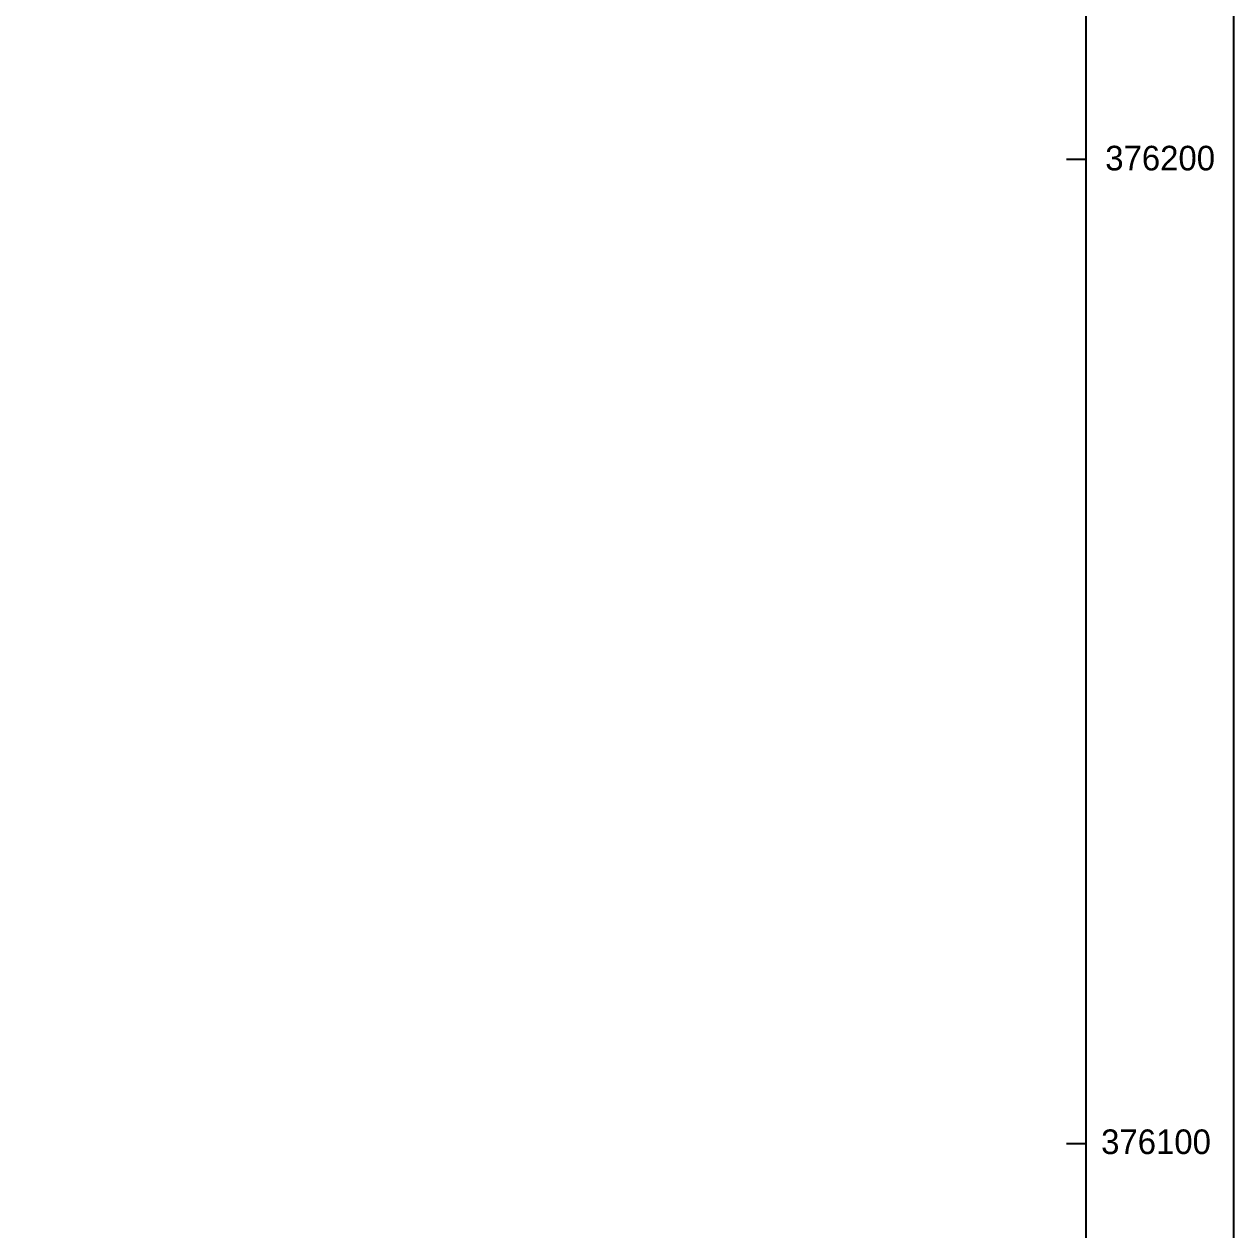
# Model space of a CAD drawing. Header units: metres. Extents: x 64 to 796628, y 142 to 671743.
# Drawn here: x 364592.1 to 364715, y 376091.3 to 376213.8 of the extents above; entities that cross this region are included whole.
import ezdxf

# ---------------------------------------------------------------- set-up
doc = ezdxf.new("R2010")
doc.units = ezdxf.units.M
doc.header["$LTSCALE"] = 2
doc.layers.add('Batiment', color=1, linetype='Continuous')

msp = doc.modelspace()

# ---------------------------------------------------------------- linework, layer by layer
at = {"layer": 'Batiment', "color": 0}
for p, q in [((364715, 375585), (364715, 376600)), ((364700, 376200), (364698, 376200)), ((364700, 376100), (364698, 376100))]:
    msp.add_line(p, q, dxfattribs=at)
msp.add_lwpolyline([(363900, 375600), (364700, 375600), (364700, 376600), (363900, 376600)], close=True, dxfattribs=at)

# ---------------------------------------------------------------- texts
at = {"layer": 'Batiment', "color": 0, "char_height": 2.5, "attachment_point": 5}
for s, insert in [('376200', (364707.5159850108, 376200.1298067739)), ('376100', (364707.0972246605, 376100.1913838442))]:
    msp.add_mtext(s, dxfattribs=dict(at, insert=insert))

doc.saveas('drawing.dxf')
